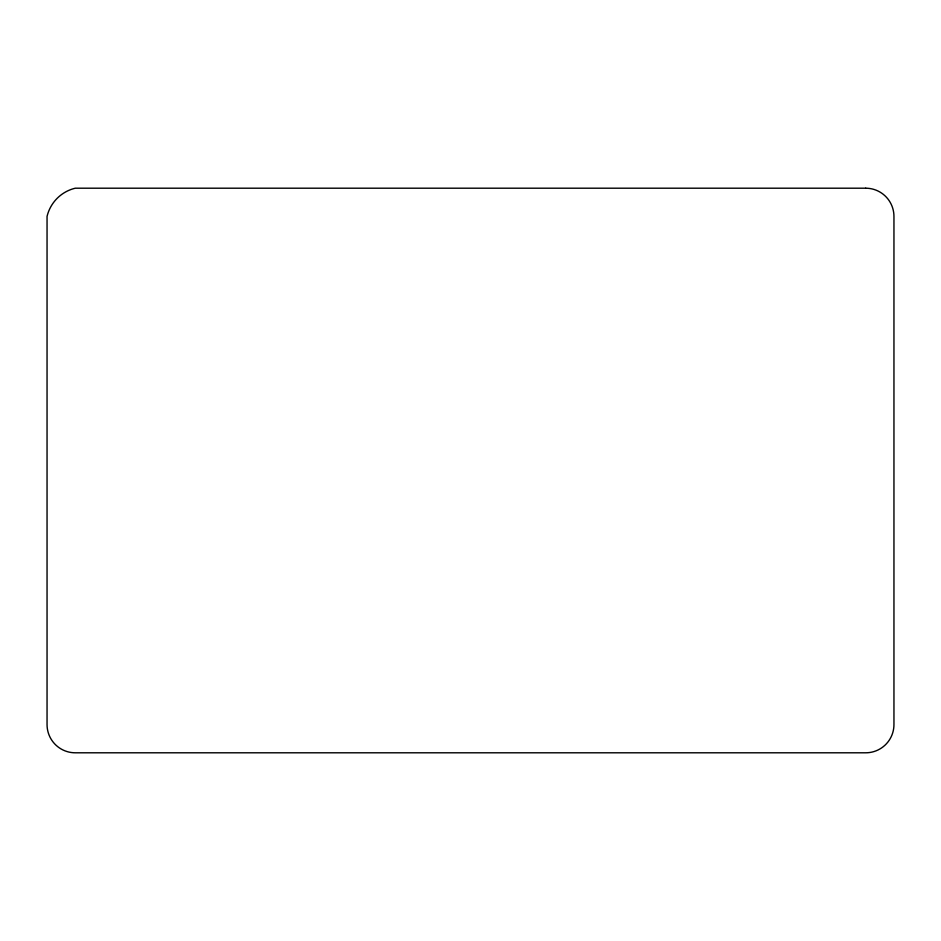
<?xml version="1.0" encoding="UTF-8"?>
<svg xmlns="http://www.w3.org/2000/svg" width="941" height="941" viewBox="0 0 941 941"><rect width="100%" height="100%" fill="white"/><g stroke="black" fill="none" stroke-linecap="round" stroke-linejoin="round"><path stroke-width="1.41" d="M865.72 188.2L75.28 188.2A38.111 38.111 0 0 0 47.05 216.43L47.05 724.57A28.23 28.23 0 0 0 75.28 752.8L865.72 752.8A28.23 28.23 0 0 0 893.95 724.57L893.95 216.43A28.23 28.23 0 0 0 865.72 188.2"/></g></svg>
